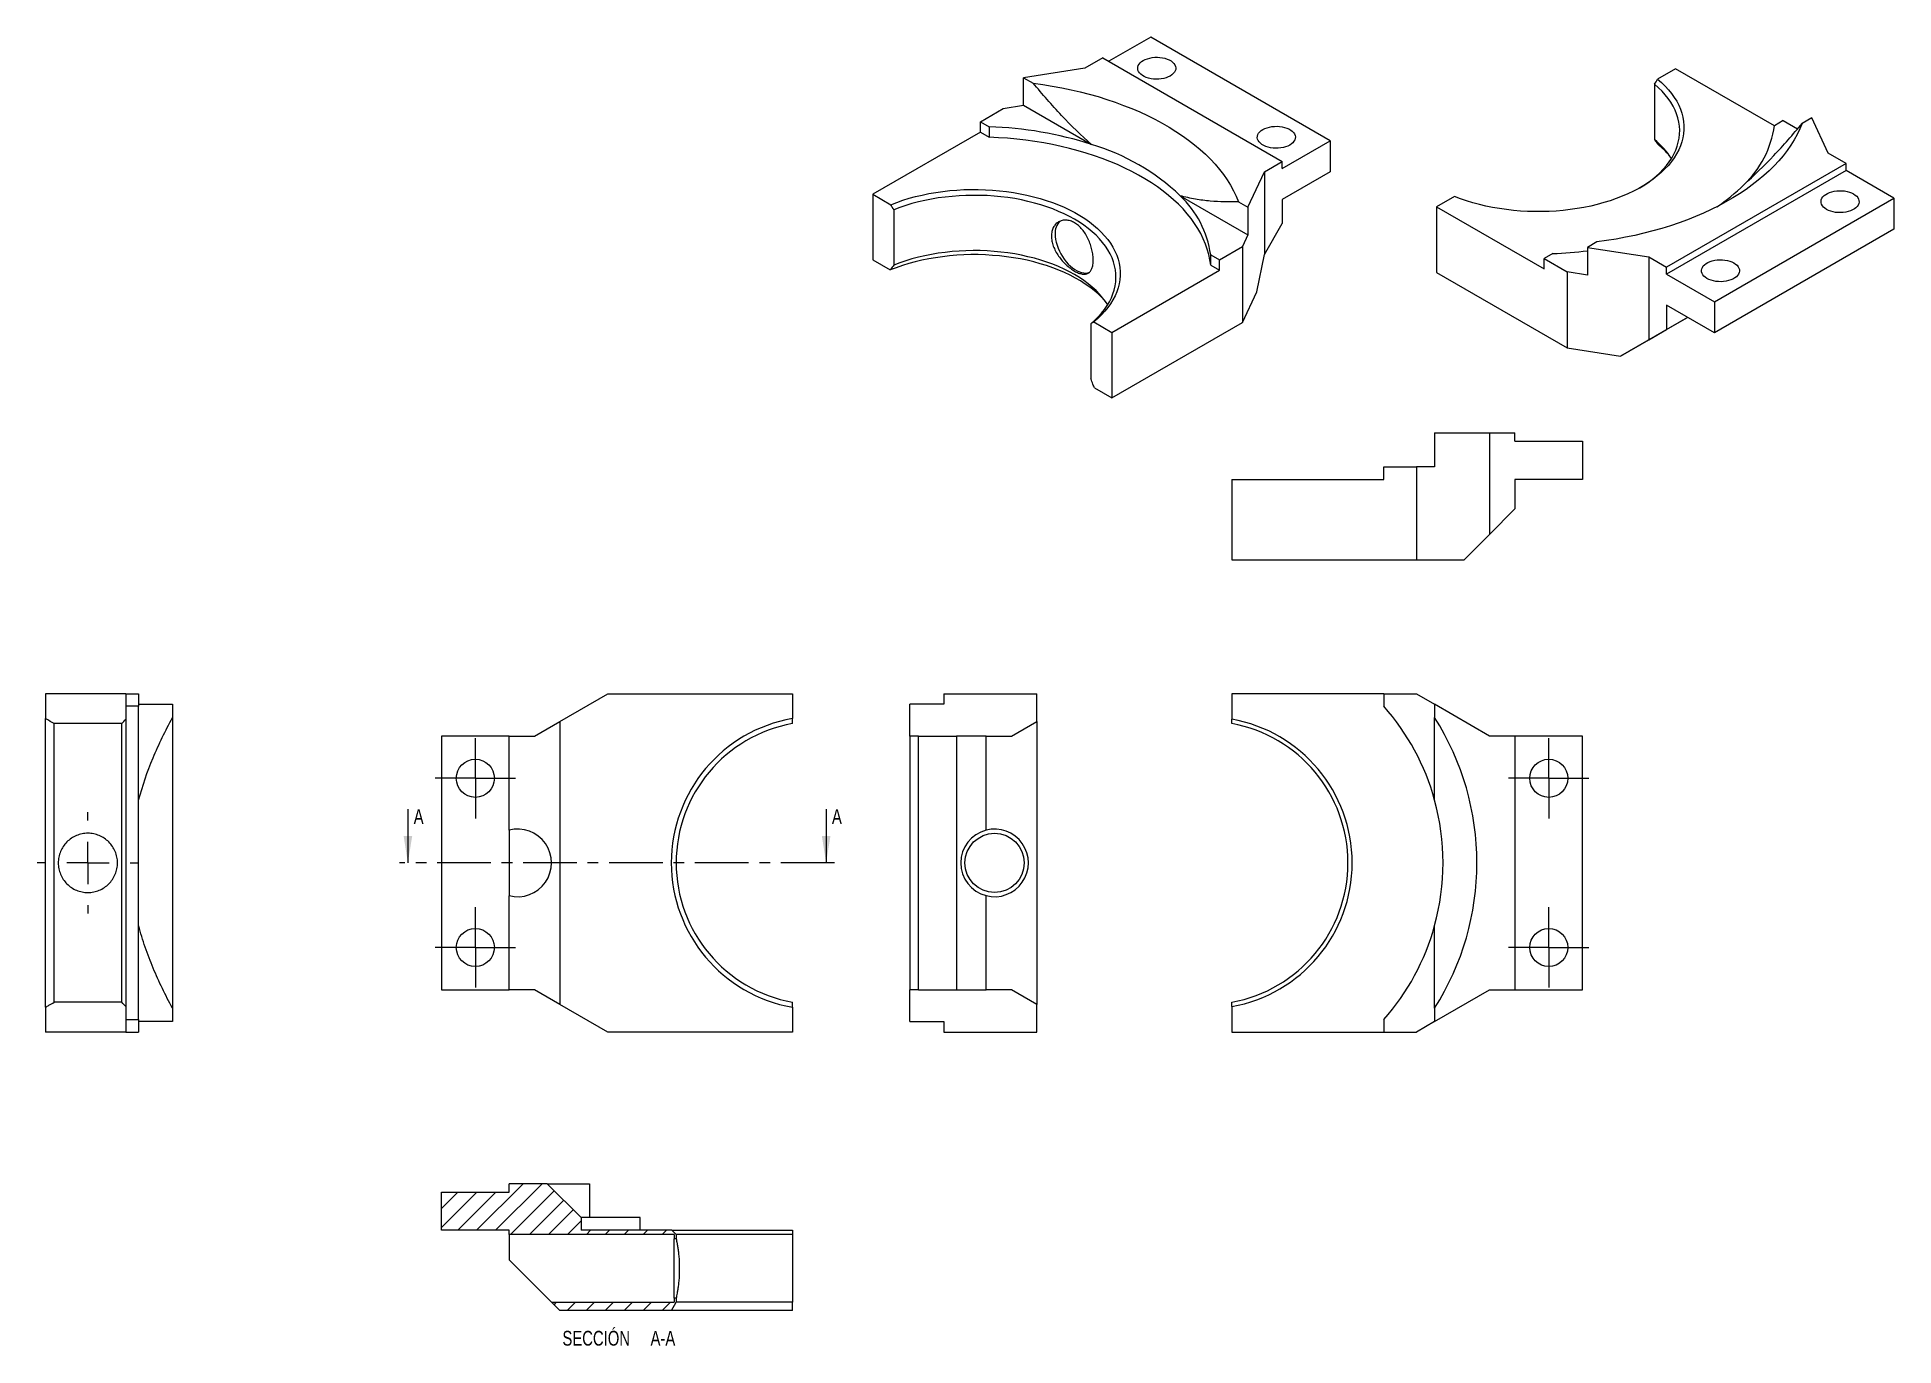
# Model space of a CAD drawing. Header units: millimetres. Extents: x 89 to 308, y 78 to 233.
import ezdxf

# ---------------------------------------------------------------- set-up
doc = ezdxf.new("R2010")
doc.units = ezdxf.units.MM
doc.linetypes.add('CENTER', pattern=[10.16, 6.35, -1.27, 1.27, -1.27])
doc.styles.add('SLDTEXTSTYLE0', font='TXT', dxfattribs={"width": 0.75})
pattern_1 = [(45, (110.2682, 65.663), (-1.122532, 1.122532), [])]

# ---------------------------------------------------------------- blocks, each defined once
blk = doc.blocks.new('SW_CENTERMARKSYMBOL_0')
at = {"color": 0, "linetype": 'Continuous', "lineweight": 0}
for p, q in [((0, 5), (0, 9.5)), ((0, 0), (0, 5)), ((-5, 0), (-9.5, 0)), ((0, 0), (-5, 0)), ((0, 0), (0, -5)), ((0, 0), (5, 0)), ((5, 0), (9.5, 0)), ((0, -5), (0, -9.5))]:
    blk.add_line(p, q, dxfattribs=at)
blk = doc.blocks.new('SW_CENTERMARKSYMBOL_1')
at = {"color": 0, "linetype": 'Continuous', "lineweight": 0}
for p, q in [((0, 5), (0, 9.5)), ((0, 0), (0, 5)), ((-5, 0), (-9.5, 0)), ((0, 0), (-5, 0)), ((0, 0), (0, -5)), ((0, 0), (5, 0)), ((5, 0), (9.5, 0)), ((0, -5), (0, -9.5))]:
    blk.add_line(p, q, dxfattribs=at)
blk = doc.blocks.new('SW_CENTERMARKSYMBOL_2')
at = {"color": 0, "linetype": 'Continuous', "lineweight": 0}
for p, q in [((0, 5), (0, 9.5)), ((0, 0), (0, 5)), ((-5, 0), (-9.5, 0)), ((0, 0), (-5, 0)), ((0, 0), (0, -5)), ((0, 0), (5, 0)), ((5, 0), (9.5, 0)), ((0, -5), (0, -9.5))]:
    blk.add_line(p, q, dxfattribs=at)
blk = doc.blocks.new('SW_CENTERMARKSYMBOL_3')
at = {"color": 0, "linetype": 'Continuous', "lineweight": 0}
for p, q in [((0, 5), (0, 9.5)), ((0, 0), (0, 5)), ((-5, 0), (-9.5, 0)), ((0, 0), (-5, 0)), ((0, 0), (0, -5)), ((0, 0), (5, 0)), ((5, 0), (9.5, 0)), ((0, -5), (0, -9.5))]:
    blk.add_line(p, q, dxfattribs=at)
blk = doc.blocks.new('SW_NOTE_2')
at = {"color": 0, "linetype": 'Continuous', "lineweight": 0, "char_height": 3.5, "attachment_point": 2, "style": 'SLDTEXTSTYLE0'}
for s, insert in [('SECCIÓN', (10.45, 4.51)), ('A-A', (26.22, 4.51))]:
    blk.add_mtext(s, dxfattribs=dict(at, insert=insert))
blk = doc.blocks.new('SW_CENTERMARKSYMBOL_4')
at = {"color": 0, "linetype": 'Continuous', "lineweight": 0}
for p, q in [((0, 10), (0, 12)), ((0, 0), (0, 5)), ((-10, 0), (-12, 0)), ((0, 0), (-5, 0)), ((0, 0), (0, -5)), ((0, 0), (5, 0)), ((10, 0), (12, 0)), ((0, -10), (0, -12))]:
    blk.add_line(p, q, dxfattribs=at)

msp = doc.modelspace()

# ---------------------------------------------------------------- hatches: boundary and pattern name
at = {"linetype": 'Continuous', "lineweight": 0}
h = msp.add_hatch(dxfattribs=at)
h.set_pattern_fill('ANSI31', scale=0.5, style=0)
h.set_pattern_definition(pattern_1)
h.paths.add_polyline_path([(153.22, 91.78), (153.22, 93.28), (149.22, 97.28), (144.72, 97.28), (144.72, 96.28), (136.72, 96.28), (136.72, 91.78), (144.72, 91.78), (144.72, 91.28), (164.22, 91.28), (164.22, 90.78), (164.47, 90.78), (164.47, 91.28), (163.97, 91.78)], flags=0)
h = msp.add_hatch(dxfattribs=at)
h.set_pattern_fill('ANSI31', scale=0.5, style=0)
h.set_pattern_definition(pattern_1)
h.paths.add_polyline_path([(164.47, 83.28), (164.47, 83.78), (164.22, 83.78), (164.22, 83.28), (149.72, 83.28), (150.72, 82.28), (163.9, 82.28)], flags=0)

# ---------------------------------------------------------------- linework, layer by layer
at = {"color": 7, "linetype": 'Continuous', "lineweight": 15}
for p, q in [((220.59, 232.85), (215.64, 229.99)), ((241.8, 220.6), (220.59, 232.85)), ((212.81, 229.17), (205.56, 228.05)), ((214.93, 230.4), (212.81, 229.17)), ((214.93, 230.4), (236.15, 218.15)), ((282.66, 229.11), (280.53, 227.88)), ((294.34, 222.37), (282.66, 229.11)), ((205.56, 228.05), (206.68, 227.41)), ((205.56, 224.79), (205.56, 228.05)), ((280.17, 227.27), (280.17, 220.73)), ((200.44, 222.85), (203.15, 224.41)), ((203.15, 224.41), (205.56, 224.79)), ((205.56, 224.79), (213.58, 220.16)), ((200.44, 222.85), (201.49, 222.24)), ((200.44, 221.62), (200.44, 222.85)), ((201.49, 222.24), (201.49, 221.02)), ((295.39, 222.99), (294.34, 222.38)), ((295.39, 222.99), (297.08, 222.01)), ((298.75, 223.3), (297.63, 222.65)), ((300.69, 219.11), (298.75, 223.3)), ((200.44, 221.62), (187.71, 214.27)), ((200.44, 221.62), (201.49, 221.02)), ((236.15, 217.33), (241.8, 220.6)), ((241.8, 220.6), (241.8, 216.93)), ((234.03, 216.93), (236.15, 218.15)), ((236.15, 217.33), (236.15, 218.15)), ((302.81, 217.89), (281.6, 205.64)), ((302.81, 217.89), (300.69, 219.11)), ((302.81, 217.07), (302.81, 217.89)), ((232.08, 212.74), (234.03, 216.93)), ((234.03, 216.93), (234.03, 207.13)), ((241.8, 216.93), (236.15, 213.66)), ((302.81, 217.07), (281.6, 204.82)), ((308.47, 213.8), (302.81, 217.07)), ((187.71, 214.27), (189.84, 213.04)), ((187.71, 214.27), (187.71, 206.52)), ((224.07, 214.1), (232.08, 209.48)), ((230.97, 213.39), (232.08, 212.74)), ((236.15, 213.66), (236.15, 210.8)), ((256.5, 214.01), (254.37, 212.78)), ((287.25, 201.56), (308.47, 213.8)), ((308.47, 213.8), (308.47, 210.13)), ((190.2, 212.43), (190.2, 205.89)), ((232.08, 212.74), (232.08, 209.48)), ((234.03, 207.13), (236.15, 210.8)), ((254.37, 212.78), (267.1, 205.44)), ((254.37, 212.78), (254.37, 205.03)), ((232.08, 209.48), (231.44, 208.08)), ((273.34, 208.63), (272.23, 207.99)), ((308.47, 210.13), (287.25, 197.88)), ((187.71, 206.52), (189.79, 205.32)), ((227.68, 207.12), (228.72, 206.52)), ((227.68, 205.9), (227.68, 207.12)), ((228.72, 206.52), (231.44, 208.08)), ((228.72, 205.29), (228.72, 206.52)), ((231.44, 208.08), (231.44, 199.1)), ((233.13, 202.75), (234.03, 207.13)), ((268.15, 207.26), (267.1, 206.66)), ((267.1, 206.66), (269.82, 205.09)), ((267.1, 205.44), (267.1, 206.66)), ((272.23, 207.99), (279.48, 206.86)), ((272.23, 207.99), (272.23, 204.72)), ((279.48, 206.86), (281.6, 205.64)), ((279.48, 206.86), (279.48, 197.07)), ((216, 197.94), (228.72, 205.29)), ((227.68, 205.9), (228.72, 205.29)), ((254.37, 205.03), (269.82, 196.11)), ((269.82, 205.09), (269.82, 196.11)), ((272.23, 204.72), (269.82, 205.09)), ((281.6, 204.82), (281.6, 205.64)), ((281.6, 204.82), (287.25, 201.56)), ((231.44, 199.1), (233.13, 202.75)), ((287.25, 197.88), (281.6, 201.15)), ((281.6, 201.15), (281.6, 198.29)), ((287.25, 201.56), (287.25, 197.88)), ((213.51, 198.97), (213.51, 192.44)), ((213.86, 199.17), (216, 197.94)), ((216, 190.19), (231.44, 199.1)), ((216, 197.94), (216, 190.19)), ((284.07, 199.72), (276.13, 195.13)), ((279.48, 197.07), (281.6, 198.29)), ((281.6, 198.29), (284.07, 199.72)), ((269.82, 196.11), (276.13, 195.13)), ((276.13, 195.13), (279.48, 197.07)), ((213.92, 191.39), (216, 190.19)), ((254.16, 186.06), (254.16, 182.06)), ((254.16, 186.06), (260.66, 186.06)), ((260.66, 186.06), (260.66, 174.06)), ((260.66, 186.06), (263.66, 186.06)), ((263.66, 185.06), (263.66, 186.06)), ((263.66, 185.06), (271.66, 185.06)), ((271.66, 185.06), (271.66, 180.56)), ((230.16, 180.56), (230.16, 171.06)), ((230.16, 180.56), (248.16, 180.56)), ((248.16, 180.56), (248.16, 182.06)), ((248.16, 182.06), (252, 182.06)), ((252, 182.06), (252, 171.06)), ((254.16, 182.06), (252, 182.06)), ((263.66, 180.56), (263.66, 177.06)), ((271.66, 180.56), (263.66, 180.56)), ((260.66, 174.06), (263.66, 177.06)), ((257.66, 171.06), (260.66, 174.06)), ((230.16, 171.06), (252, 171.06)), ((252, 171.06), (257.66, 171.06)), ((89.9, 155.22), (89.9, 152.28)), ((99.4, 155.22), (89.9, 155.22)), ((99.4, 155.22), (99.4, 152.2)), ((99.4, 155.22), (100.9, 155.22)), ((100.9, 153.74), (99.4, 153.74)), ((100.9, 155.22), (100.9, 153.74)), ((100.9, 153.97), (104.9, 153.97)), ((100.9, 142.63), (100.9, 153.74)), ((104.9, 153.97), (104.9, 152.39)), ((150.72, 151.95), (156.38, 155.22)), ((156.38, 155.22), (178.22, 155.22)), ((178.22, 155.22), (178.22, 152.28)), ((196.12, 153.97), (192.12, 153.97)), ((192.12, 150.22), (192.12, 153.97)), ((196.12, 155.22), (196.12, 153.97)), ((196.12, 155.22), (207.12, 155.22)), ((207.12, 151.95), (207.12, 155.22)), ((230.16, 155.22), (230.16, 152.2)), ((248.16, 155.22), (230.16, 155.22)), ((248.16, 155.22), (248.16, 153.74)), ((248.16, 155.22), (252, 155.22)), ((252, 155.22), (254.16, 153.97)), ((254.16, 153.97), (254.16, 152.39)), ((260.66, 150.22), (254.16, 153.97)), ((89.9, 118.15), (89.9, 152.28)), ((98.9, 151.7), (90.9, 151.7)), ((90.9, 118.74), (90.9, 151.7)), ((98.9, 118.74), (98.9, 151.7)), ((99.4, 152.2), (99.4, 118.23)), ((104.9, 152.39), (104.9, 118.04)), ((147.72, 150.22), (150.72, 151.95)), ((150.72, 151.95), (150.72, 118.49)), ((204.12, 150.22), (207.12, 151.95)), ((207.12, 151.95), (207.12, 118.49)), ((136.72, 150.22), (136.72, 120.22)), ((144.72, 150.22), (136.72, 150.22)), ((144.72, 139.09), (144.72, 150.22)), ((144.72, 150.22), (147.72, 150.22)), ((192.12, 150.22), (192.12, 120.22)), ((193.12, 150.22), (192.12, 150.22)), ((193.12, 120.22), (193.12, 150.22)), ((193.12, 150.22), (197.62, 150.22)), ((197.62, 150.22), (197.62, 120.22)), ((201.12, 150.22), (197.62, 150.22)), ((201.12, 139.09), (201.12, 150.22)), ((201.12, 150.22), (204.12, 150.22)), ((263.66, 150.22), (260.66, 150.22)), ((263.66, 150.22), (263.66, 120.22)), ((271.66, 150.22), (263.66, 150.22)), ((271.66, 120.22), (271.66, 150.22)), ((100.9, 127.8), (100.9, 142.63)), ((144.72, 139.09), (144.72, 131.34)), ((144.72, 120.22), (144.72, 131.34)), ((201.12, 120.22), (201.12, 131.34)), ((100.9, 116.7), (100.9, 127.8)), ((98.9, 118.74), (90.9, 118.74)), ((136.72, 120.22), (144.72, 120.22)), ((147.72, 120.22), (144.72, 120.22)), ((150.72, 118.49), (147.72, 120.22)), ((193.12, 120.22), (192.12, 120.22)), ((192.12, 116.46), (192.12, 120.22)), ((193.12, 120.22), (197.62, 120.22)), ((197.62, 120.22), (201.12, 120.22)), ((204.12, 120.22), (201.12, 120.22)), ((207.12, 118.49), (204.12, 120.22)), ((254.16, 116.46), (260.66, 120.22)), ((260.66, 120.22), (263.66, 120.22)), ((263.66, 120.22), (271.66, 120.22)), ((89.9, 118.15), (89.9, 115.22)), ((99.4, 118.23), (99.4, 115.22)), ((99.4, 116.7), (100.9, 116.7)), ((100.9, 116.7), (100.9, 115.22)), ((104.9, 116.46), (100.9, 116.46)), ((104.9, 118.04), (104.9, 116.46)), ((156.38, 115.22), (150.72, 118.49)), ((178.22, 118.15), (178.22, 115.22)), ((192.12, 116.46), (196.12, 116.46)), ((196.12, 116.46), (196.12, 115.22)), ((207.12, 115.22), (207.12, 118.49)), ((230.16, 118.23), (230.16, 115.22)), ((248.16, 116.7), (248.16, 115.22)), ((254.16, 116.46), (252, 115.22)), ((254.16, 118.04), (254.16, 116.46)), ((99.4, 115.22), (89.9, 115.22)), ((99.4, 115.22), (100.9, 115.22)), ((178.22, 115.22), (156.38, 115.22)), ((196.12, 115.22), (207.12, 115.22)), ((230.16, 115.22), (248.16, 115.22)), ((248.16, 115.22), (252, 115.22)), ((149.22, 97.28), (144.72, 97.28)), ((144.72, 96.28), (144.72, 97.28)), ((153.22, 93.28), (149.22, 97.28)), ((149.22, 97.28), (154.22, 97.28)), ((136.72, 91.78), (136.72, 96.28)), ((136.72, 96.28), (144.72, 96.28)), ((153.22, 93.28), (153.22, 91.78)), ((154.22, 93.28), (153.22, 93.28)), ((160.22, 93.28), (154.22, 93.28)), ((160.22, 91.78), (160.22, 93.28)), ((144.72, 91.78), (136.72, 91.78)), ((144.72, 91.28), (144.72, 91.78)), ((164.22, 91.28), (144.72, 91.28)), ((144.72, 91.28), (144.72, 88.28)), ((163.97, 91.78), (153.22, 91.78)), ((164.47, 91.28), (163.97, 91.78)), ((163.97, 91.78), (178.22, 91.78)), ((164.22, 91.28), (164.22, 90.78)), ((164.47, 90.78), (164.22, 90.78)), ((164.22, 83.78), (164.22, 90.78)), ((164.47, 91.28), (164.47, 90.78)), ((178.22, 91.28), (164.47, 91.28)), ((178.22, 91.28), (178.22, 83.28)), ((144.72, 88.28), (149.72, 83.28)), ((164.22, 83.78), (164.47, 83.78)), ((164.22, 83.78), (164.22, 83.28)), ((164.47, 83.78), (164.47, 83.28)), ((149.72, 83.28), (164.22, 83.28)), ((149.72, 83.28), (150.72, 82.28)), ((163.9, 82.28), (150.72, 82.28)), ((163.9, 82.28), (164.47, 83.28)), ((178.22, 82.28), (163.9, 82.28)), ((178.22, 83.28), (164.47, 83.28))]:
    msp.add_line(p, q, dxfattribs=at)
at = {"color": 7, "linetype": 'Continuous', "lineweight": 0}
for p, q in [((132.74, 141.57), (132.74, 135.22)), ((182.2, 141.57), (182.2, 135.22))]:
    msp.add_line(p, q, dxfattribs=at)
at = {"color": 7, "linetype": 'CENTER', "lineweight": 0}
msp.add_line((183.2, 135.22), (131.74, 135.22), dxfattribs=at)
at = {"color": 7, "linetype": 'Continuous', "lineweight": 15, "flags": 128}
for points in [[(219.71, 230.09), (219.94, 230.21), (220.2, 230.3), (220.47, 230.38), (220.77, 230.43), (221.07, 230.46), (221.38, 230.47), (221.68, 230.45), (221.98, 230.41), (222.26, 230.35), (222.53, 230.26), (222.78, 230.15), (222.99, 230.03), (223.18, 229.89), (223.33, 229.73), (223.44, 229.57), (223.52, 229.39), (223.55, 229.22), (223.54, 229.04), (223.48, 228.87), (223.39, 228.7), (223.26, 228.54), (223.09, 228.39), (222.89, 228.25), (222.66, 228.14), (222.4, 228.04), (222.12, 227.96), (221.83, 227.91), (221.53, 227.88), (221.22, 227.87), (220.92, 227.89), (220.62, 227.93), (220.33, 228), (220.06, 228.09), (219.82, 228.19), (219.6, 228.32), (219.42, 228.46), (219.27, 228.61), (219.15, 228.78), (219.08, 228.95), (219.05, 229.13), (219.06, 229.31), (219.11, 229.48), (219.21, 229.65), (219.34, 229.81), (219.51, 229.96), (219.71, 230.09)], [(206.68, 227.41), (207.82, 227.25), (208.94, 227.07), (210.06, 226.86), (211.16, 226.63), (212.24, 226.38), (213.31, 226.1), (214.36, 225.81), (215.39, 225.49), (216.4, 225.15), (217.38, 224.78), (218.35, 224.4), (219.29, 224), (220.2, 223.58), (221.09, 223.13), (221.94, 222.67), (222.77, 222.2), (223.57, 221.7), (224.33, 221.19), (225.06, 220.66), (225.76, 220.12), (226.42, 219.57), (227.05, 219), (227.64, 218.41), (228.19, 217.82), (228.71, 217.21), (229.19, 216.6), (229.62, 215.97), (230.02, 215.33), (230.38, 214.69), (230.69, 214.04), (230.97, 213.39)], [(280.53, 227.88), (281, 227.47), (281.43, 227.06), (281.82, 226.63), (282.18, 226.18), (282.5, 225.73), (282.79, 225.27), (283.03, 224.81), (283.23, 224.33), (283.4, 223.85), (283.52, 223.37), (283.6, 222.89), (283.64, 222.4), (283.64, 221.91), (283.6, 221.42), (283.51, 220.94), (283.39, 220.46), (283.22, 219.98), (283.02, 219.51), (282.77, 219.04), (282.48, 218.58), (282.16, 218.13), (281.8, 217.69), (281.4, 217.26), (280.96, 216.84), (280.49, 216.43), (279.99, 216.04), (279.46, 215.67), (278.89, 215.3), (278.29, 214.96), (277.66, 214.63), (277.01, 214.32), (276.33, 214.03), (275.63, 213.76), (274.91, 213.51), (274.16, 213.28), (273.4, 213.07), (272.62, 212.88), (271.82, 212.72), (271.01, 212.58), (270.19, 212.46), (269.37, 212.36), (268.53, 212.29), (267.69, 212.24), (266.85, 212.22), (266, 212.22), (265.16, 212.24), (264.32, 212.29), (263.48, 212.36), (262.65, 212.45), (261.83, 212.57), (261.02, 212.71), (260.23, 212.87), (259.45, 213.06), (258.68, 213.26), (257.93, 213.49), (257.21, 213.74), (256.5, 214.01)], [(278.42, 215.03), (278.81, 215.27), (279.36, 215.64), (279.87, 216.02), (280.34, 216.41), (280.79, 216.82), (281.19, 217.23), (281.57, 217.66), (281.9, 218.1), (282.2, 218.55), (282.45, 219.01), (282.67, 219.47), (282.85, 219.94), (282.98, 220.42), (283.08, 220.89), (283.13, 221.37), (283.14, 221.85), (283.12, 222.33), (283.05, 222.81), (282.94, 223.29), (282.78, 223.76), (282.59, 224.23), (282.36, 224.69), (282.09, 225.14), (281.78, 225.59), (281.43, 226.02), (281.05, 226.45), (280.63, 226.86), (280.17, 227.27)], [(233.85, 221.93), (234.08, 222.04), (234.34, 222.14), (234.62, 222.22), (234.91, 222.27), (235.21, 222.3), (235.52, 222.31), (235.82, 222.29), (236.12, 222.25), (236.41, 222.18), (236.67, 222.09), (236.92, 221.99), (237.14, 221.86), (237.32, 221.72), (237.47, 221.57), (237.59, 221.4), (237.66, 221.23), (237.69, 221.05), (237.68, 220.88), (237.63, 220.7), (237.53, 220.53), (237.4, 220.37), (237.23, 220.22), (237.03, 220.09), (236.8, 219.97), (236.54, 219.88), (236.27, 219.8), (235.97, 219.75), (235.67, 219.72), (235.36, 219.71), (235.06, 219.73), (234.76, 219.77), (234.47, 219.84), (234.21, 219.92), (233.96, 220.03), (233.74, 220.16), (233.56, 220.3), (233.41, 220.45), (233.3, 220.62), (233.22, 220.79), (233.19, 220.96), (233.2, 221.14), (233.25, 221.32), (233.35, 221.49), (233.48, 221.65), (233.65, 221.79), (233.85, 221.93)], [(297.63, 222.65), (297.36, 222), (297.04, 221.35), (296.68, 220.7), (296.29, 220.07), (295.85, 219.44), (295.37, 218.83), (294.86, 218.22), (294.3, 217.62), (293.71, 217.04), (293.09, 216.47), (292.42, 215.92), (291.72, 215.37), (290.99, 214.85), (290.23, 214.34), (289.43, 213.84), (288.61, 213.36), (287.75, 212.9), (286.86, 212.46), (285.95, 212.04), (285.01, 211.64), (284.05, 211.25), (283.06, 210.89), (282.05, 210.55), (281.02, 210.23), (279.97, 209.93), (278.9, 209.66), (277.82, 209.41), (276.72, 209.18), (275.61, 208.97), (274.48, 208.79), (273.34, 208.63)], [(227.68, 205.9), (227.59, 206.53), (227.45, 207.15), (227.28, 207.78), (227.06, 208.39), (226.8, 209.01), (226.51, 209.62), (226.16, 210.22), (225.78, 210.81), (225.36, 211.39), (224.9, 211.96), (224.41, 212.53), (223.87, 213.08), (223.3, 213.61), (222.69, 214.14), (222.04, 214.65), (221.37, 215.14), (220.66, 215.62), (219.91, 216.09), (219.14, 216.53), (218.34, 216.96), (217.51, 217.37), (216.65, 217.77), (215.76, 218.14), (214.85, 218.49), (213.92, 218.82), (212.97, 219.13), (211.99, 219.42), (211, 219.68), (209.99, 219.92), (208.97, 220.14), (207.93, 220.34), (206.88, 220.51), (205.81, 220.66), (204.74, 220.79), (203.66, 220.89), (202.58, 220.96), (201.49, 221.02)], [(189.84, 213.04), (190.55, 213.31), (191.27, 213.56), (192.02, 213.79), (192.78, 214), (193.56, 214.18), (194.36, 214.35), (195.17, 214.49), (195.99, 214.6), (196.82, 214.7), (197.65, 214.77), (198.49, 214.82), (199.34, 214.84), (200.18, 214.84), (201.03, 214.81), (201.87, 214.77), (202.7, 214.69), (203.53, 214.6), (204.35, 214.48), (205.16, 214.34), (205.95, 214.17), (206.73, 213.98), (207.5, 213.78), (208.24, 213.55), (208.97, 213.29), (209.67, 213.02), (210.35, 212.73), (211, 212.42), (211.63, 212.1), (212.22, 211.75), (212.79, 211.39), (213.33, 211.01), (213.83, 210.62), (214.3, 210.22), (214.74, 209.8), (215.13, 209.37), (215.5, 208.93), (215.82, 208.48), (216.11, 208.02), (216.35, 207.55), (216.56, 207.08), (216.72, 206.6), (216.85, 206.12), (216.93, 205.63), (216.98, 205.14), (216.98, 204.66), (216.94, 204.17), (216.86, 203.68), (216.73, 203.2), (216.57, 202.72), (216.37, 202.25), (216.12, 201.78), (215.84, 201.32), (215.52, 200.87), (215.16, 200.43), (214.76, 200), (214.33, 199.58), (213.86, 199.17)], [(213.51, 198.97), (213.96, 199.38), (214.38, 199.79), (214.77, 200.21), (215.12, 200.65), (215.43, 201.1), (215.7, 201.55), (215.93, 202.01), (216.12, 202.48), (216.27, 202.95), (216.38, 203.43), (216.45, 203.91), (216.48, 204.39), (216.47, 204.87), (216.41, 205.35), (216.32, 205.82), (216.18, 206.3), (216.01, 206.77), (215.79, 207.23), (215.53, 207.69), (215.24, 208.13), (214.9, 208.57), (214.53, 209), (214.12, 209.42), (213.68, 209.83), (213.2, 210.22), (212.69, 210.6), (212.15, 210.97), (211.58, 211.31), (210.97, 211.64), (210.34, 211.96), (209.69, 212.25), (209.01, 212.53), (208.3, 212.78), (207.58, 213.02), (206.83, 213.23), (206.07, 213.43), (205.29, 213.6), (204.5, 213.75), (203.7, 213.87), (202.88, 213.97), (202.06, 214.05), (201.24, 214.11), (200.41, 214.14), (199.58, 214.14), (198.74, 214.13), (197.92, 214.09), (197.09, 214.02), (196.27, 213.94), (195.46, 213.83), (194.66, 213.69), (193.88, 213.54), (193.11, 213.36), (192.35, 213.16), (191.61, 212.93), (190.9, 212.69), (190.2, 212.43)], [(303.69, 214.31), (303.9, 214.18), (304.07, 214.03), (304.2, 213.87), (304.29, 213.7), (304.34, 213.53), (304.35, 213.35), (304.32, 213.18), (304.25, 213), (304.14, 212.84), (303.99, 212.68), (303.8, 212.54), (303.58, 212.42), (303.34, 212.31), (303.07, 212.22), (302.78, 212.16), (302.49, 212.12), (302.18, 212.1), (301.87, 212.1), (301.57, 212.13), (301.28, 212.19), (301, 212.26), (300.74, 212.36), (300.51, 212.48), (300.31, 212.61), (300.14, 212.76), (300.01, 212.92), (299.92, 213.09), (299.87, 213.26), (299.86, 213.44), (299.89, 213.62), (299.96, 213.79), (300.07, 213.95), (300.22, 214.11), (300.41, 214.25), (300.63, 214.37), (300.87, 214.48), (301.14, 214.57), (301.42, 214.63), (301.72, 214.68), (302.03, 214.69), (302.33, 214.69), (302.64, 214.66), (302.93, 214.6), (303.21, 214.53), (303.46, 214.43), (303.69, 214.31)], [(209.28, 209.58), (209.29, 209.26), (209.34, 208.93), (209.41, 208.59), (209.51, 208.25), (209.63, 207.9), (209.78, 207.56), (209.96, 207.22), (210.15, 206.9), (210.36, 206.59), (210.59, 206.29), (210.84, 206.02), (211.09, 205.78), (211.35, 205.56), (211.62, 205.37), (211.89, 205.22), (212.15, 205.1), (212.41, 205.01), (212.67, 204.97), (212.91, 204.95), (213.14, 204.98), (213.35, 205.05), (213.36, 205.05)], [(215.27, 201.55), (215.2, 201.63), (214.8, 202.06), (214.37, 202.48), (213.9, 202.89), (213.39, 203.28), (212.85, 203.66), (212.28, 204.02), (211.68, 204.37), (211.05, 204.7), (210.39, 205.01), (209.71, 205.3), (209.01, 205.58), (208.28, 205.83), (207.53, 206.06), (206.76, 206.27), (205.98, 206.46), (205.18, 206.62), (204.37, 206.77), (203.54, 206.88), (202.71, 206.98), (201.87, 207.05), (201.03, 207.1), (200.18, 207.13), (199.33, 207.13), (198.48, 207.1), (197.64, 207.06), (196.8, 206.99), (195.96, 206.89), (195.14, 206.77), (194.33, 206.63), (193.53, 206.47), (192.74, 206.28), (191.97, 206.07), (191.22, 205.84), (190.49, 205.59), (189.79, 205.32)], [(215.5, 201.21), (215.24, 201.6), (214.9, 202.04), (214.53, 202.47), (214.12, 202.89), (213.68, 203.3), (213.2, 203.69), (212.69, 204.07), (212.15, 204.43), (211.58, 204.78), (210.97, 205.11), (210.34, 205.43), (209.69, 205.72), (209.01, 206), (208.3, 206.25), (207.58, 206.49), (206.83, 206.7), (206.07, 206.89), (205.29, 207.06), (204.5, 207.21), (203.7, 207.34), (202.88, 207.44), (202.06, 207.52), (201.24, 207.57), (200.41, 207.61), (199.58, 207.61), (198.74, 207.6), (197.92, 207.56), (197.09, 207.49), (196.27, 207.4), (195.46, 207.29), (194.66, 207.16), (193.88, 207), (193.11, 206.82), (192.35, 206.62), (191.61, 206.4), (190.9, 206.16), (190.2, 205.89)], [(289.55, 206.15), (289.75, 206.02), (289.92, 205.87), (290.05, 205.71), (290.15, 205.54), (290.2, 205.36), (290.21, 205.19), (290.18, 205.01), (290.11, 204.84), (289.99, 204.67), (289.84, 204.52), (289.66, 204.38), (289.44, 204.25), (289.2, 204.15), (288.93, 204.06), (288.64, 203.99), (288.34, 203.95), (288.04, 203.93), (287.73, 203.94), (287.43, 203.97), (287.14, 204.02), (286.86, 204.1), (286.6, 204.2), (286.37, 204.31), (286.17, 204.45), (286, 204.6), (285.87, 204.76), (285.78, 204.92), (285.72, 205.1), (285.71, 205.28), (285.74, 205.45), (285.82, 205.62), (285.93, 205.79), (286.08, 205.94), (286.27, 206.09), (286.48, 206.21), (286.73, 206.32), (287, 206.4), (287.28, 206.47), (287.58, 206.51), (287.89, 206.53), (288.19, 206.52), (288.49, 206.49), (288.79, 206.44), (289.06, 206.36), (289.32, 206.27), (289.55, 206.15)]]:
    msp.add_lwpolyline(points, dxfattribs=at)
at = {"color": 7, "linetype": 'Continuous', "lineweight": 15}
for centre, radius in [((140.72, 145.22), 2.25), ((267.66, 145.22), 2.25), ((202.12, 135.22), 3.5), ((140.72, 125.22), 2.25), ((267.66, 125.22), 2.25)]:
    msp.add_circle(centre, radius, dxfattribs=at)
for centre, radius, start, end in [((200.08, 177.95), 44.32, 72.2665, 88.1848), ((282.65, 224), 11.8, 313.2105, 352.1187), ((206.1, 195.08), 26.17, 46.6228, 73.3825), ((274.27, 213.48), 9.35, 32.4771, 50.9063), ((273.83, 211.87), 10.69, 40.6638, 50.804), ((276.38, 229.75), 20.3, 303.2941, 315.0146), ((215.79, 205.4), 12.01, 8.2417, 46.4291), ((211.17, 209.71), 1.89, 133.3399, 184.0598), ((266.44, 254.75), 47.52, 272.0577, 276.9919), ((227.16, 135.22), 28, 15.3589, 41.4096), ((181.22, 135.22), 17.33, 99.9702, 260.0298), ((181.22, 135.22), 16.75, 100.3176, 259.6824), ((227.16, 135.22), 17.25, 280.0154, 79.9846), ((227.16, 135.22), 16.75, 280.3176, 79.6824), ((227.16, 135.22), 32, 327.5383, 32.4617), ((227.16, 135.22), 28, 344.6411, 15.3589), ((145.72, 135.22), 4, 255.5225, 104.4775), ((202.12, 135.22), 4, 104.4775, 255.5225), ((202.12, 135.22), 4, 255.5225, 104.4775), ((227.16, 135.22), 28, 318.5904, 344.6411)]:
    msp.add_arc(centre, radius, start, end, dxfattribs=at)
for points, knots in [([(213.58, 220.16), (212.38, 221.22), (211.2, 222.37), (208.89, 224.83), (207.77, 226.1), (206.68, 227.41)], [0, 0, 0, 0, 0.5, 0.5, 1, 1, 1, 1]), ([(290.73, 215.4), (291.93, 216.46), (293.11, 217.62), (295.42, 220.07), (296.54, 221.35), (297.63, 222.65)], [0, 0, 0, 0, 0.5, 0.5, 1, 1, 1, 1]), ([(280.17, 220.73), (280.29, 220.56), (280.41, 220.39), (280.53, 220.22), (280.55, 220.2), (280.57, 220.18), (280.58, 220.16)], [0.001417679, 0.001417679, 0.001417679, 0.001417679, 0.002440634, 0.002440634, 0.002440634, 0.002576989, 0.002576989, 0.002576989, 0.002576989]), ([(230.97, 213.39), (229.88, 213.34), (228.77, 213.36), (227.04, 213.52), (226.46, 213.59), (225.28, 213.8), (224.67, 213.94), (224.07, 214.1)], [0, 0, 0, 0, 0.5, 0.5, 0.75, 0.75, 1, 1, 1, 1]), ([(208.84, 209.32), (208.84, 209.51), (208.86, 209.69), (208.94, 210.03), (208.99, 210.19), (209.14, 210.48), (209.23, 210.61), (209.44, 210.83), (209.57, 210.93), (209.83, 211.08), (209.97, 211.13), (210.27, 211.21), (210.43, 211.22), (210.75, 211.2), (210.92, 211.18), (211.25, 211.07), (211.41, 211), (211.74, 210.81), (211.9, 210.7), (212.2, 210.43), (212.35, 210.28), (212.62, 209.95), (212.75, 209.77), (212.99, 209.39), (213.1, 209.19), (213.29, 208.77), (213.38, 208.56), (213.53, 208.13), (213.59, 207.91), (213.69, 207.48), (213.73, 207.27), (213.78, 206.86), (213.79, 206.66), (213.79, 206.28), (213.78, 206.11), (213.73, 205.78), (213.69, 205.63), (213.59, 205.38), (213.53, 205.26), (213.38, 205.07), (213.29, 205), (213.1, 204.89), (212.99, 204.85), (212.75, 204.81), (212.63, 204.82), (212.35, 204.86), (212.2, 204.9), (211.9, 205.02), (211.74, 205.09), (211.41, 205.28), (211.25, 205.39), (210.92, 205.64), (210.75, 205.78), (210.43, 206.08), (210.27, 206.24), (209.97, 206.59), (209.83, 206.77), (209.57, 207.15), (209.45, 207.34), (209.23, 207.74), (209.14, 207.94), (208.99, 208.34), (208.94, 208.54), (208.86, 208.94), (208.84, 209.14), (208.84, 209.32)], [0, 0, 0, 0, 0.03125, 0.03125, 0.0625, 0.0625, 0.09375, 0.09375, 0.125, 0.125, 0.15625, 0.15625, 0.1875, 0.1875, 0.21875, 0.21875, 0.25, 0.25, 0.28125, 0.28125, 0.3125, 0.3125, 0.34375, 0.34375, 0.375, 0.375, 0.40625, 0.40625, 0.4375, 0.4375, 0.46875, 0.46875, 0.5, 0.5, 0.53125, 0.53125, 0.5625, 0.5625, 0.59375, 0.59375, 0.625, 0.625, 0.65625, 0.65625, 0.6875, 0.6875, 0.71875, 0.71875, 0.75, 0.75, 0.78125, 0.78125, 0.8125, 0.8125, 0.84375, 0.84375, 0.875, 0.875, 0.90625, 0.90625, 0.9375, 0.9375, 0.96875, 0.96875, 1, 1, 1, 1]), ([(190.2, 205.89), (190.08, 205.73), (189.96, 205.56), (189.83, 205.39), (189.82, 205.36), (189.8, 205.34), (189.79, 205.32)], [0.001417679, 0.001417679, 0.001417679, 0.001417679, 0.002440634, 0.002440634, 0.002440634, 0.002576989, 0.002576989, 0.002576989, 0.002576989]), ([(213.92, 191.39), (213.87, 191.52), (213.81, 191.66), (213.76, 191.8), (213.67, 192.02), (213.59, 192.23), (213.51, 192.44)], [0.001981357, 0.001981357, 0.001981357, 0.001981357, 0.002440633, 0.002440633, 0.002440633, 0.003140667, 0.003140667, 0.003140667, 0.003140667]), ([(90.9, 151.7), (90.6, 151.87), (90.31, 152.04), (90.02, 152.21), (89.98, 152.24), (89.94, 152.26), (89.9, 152.28)], [0.001417679, 0.001417679, 0.001417679, 0.001417679, 0.002440634, 0.002440634, 0.002440634, 0.002576989, 0.002576989, 0.002576989, 0.002576989]), ([(100.9, 142.63), (101.35, 144.33), (101.93, 145.99), (103.3, 149.27), (104.07, 150.85), (104.9, 152.39)], [0, 0, 0, 0, 0.5, 0.5, 1, 1, 1, 1]), ([(178.22, 151.7), (178.22, 151.87), (178.22, 152.04), (178.22, 152.21), (178.22, 152.24), (178.22, 152.26), (178.22, 152.28)], [0.001417679, 0.001417679, 0.001417679, 0.001417679, 0.002440634, 0.002440634, 0.002440634, 0.002576989, 0.002576989, 0.002576989, 0.002576989]), ([(254.16, 142.63), (254.16, 144.33), (254.16, 145.99), (254.16, 149.27), (254.16, 150.85), (254.16, 152.39)], [0, 0, 0, 0, 0.5, 0.5, 1, 1, 1, 1]), ([(94.9, 138.72), (95.13, 138.72), (95.36, 138.69), (95.81, 138.61), (96.03, 138.54), (96.45, 138.36), (96.65, 138.25), (97.03, 138), (97.21, 137.85), (97.53, 137.53), (97.68, 137.35), (97.94, 136.97), (98.04, 136.77), (98.22, 136.35), (98.29, 136.13), (98.38, 135.68), (98.4, 135.45), (98.4, 134.99), (98.38, 134.76), (98.29, 134.31), (98.22, 134.09), (98.04, 133.67), (97.93, 133.46), (97.68, 133.08), (97.54, 132.91), (97.21, 132.58), (97.04, 132.44), (96.66, 132.18), (96.45, 132.07), (96.03, 131.9), (95.81, 131.83), (95.36, 131.74), (95.13, 131.72), (94.67, 131.72), (94.44, 131.74), (93.99, 131.83), (93.77, 131.9), (93.35, 132.07), (93.14, 132.18), (92.76, 132.43), (92.59, 132.58), (92.26, 132.9), (92.12, 133.08), (91.86, 133.46), (91.76, 133.66), (91.58, 134.08), (91.51, 134.31), (91.42, 134.75), (91.4, 134.98), (91.4, 135.45), (91.42, 135.67), (91.51, 136.12), (91.58, 136.35), (91.75, 136.77), (91.86, 136.97), (92.11, 137.35), (92.26, 137.53), (92.58, 137.85), (92.76, 138), (93.14, 138.25), (93.34, 138.36), (93.76, 138.54), (93.99, 138.6), (94.44, 138.69), (94.67, 138.72), (94.9, 138.72)], [0, 0, 0, 0, 0.03125, 0.03125, 0.0625, 0.0625, 0.09375, 0.09375, 0.125, 0.125, 0.15625, 0.15625, 0.1875, 0.1875, 0.21875, 0.21875, 0.25, 0.25, 0.28125, 0.28125, 0.3125, 0.3125, 0.34375, 0.34375, 0.375, 0.375, 0.40625, 0.40625, 0.4375, 0.4375, 0.46875, 0.46875, 0.5, 0.5, 0.53125, 0.53125, 0.5625, 0.5625, 0.59375, 0.59375, 0.625, 0.625, 0.65625, 0.65625, 0.6875, 0.6875, 0.71875, 0.71875, 0.75, 0.75, 0.78125, 0.78125, 0.8125, 0.8125, 0.84375, 0.84375, 0.875, 0.875, 0.90625, 0.90625, 0.9375, 0.9375, 0.96875, 0.96875, 1, 1, 1, 1]), ([(104.9, 118.04), (104.07, 119.58), (103.3, 121.16), (102.29, 123.59), (101.97, 124.41), (101.39, 126.09), (101.13, 126.94), (100.9, 127.8)], [0, 0, 0, 0, 0.5, 0.5, 0.75, 0.75, 1, 1, 1, 1]), ([(254.16, 118.04), (254.16, 119.58), (254.16, 121.16), (254.16, 123.59), (254.16, 124.41), (254.16, 126.09), (254.16, 126.94), (254.16, 127.8)], [0, 0, 0, 0, 0.5, 0.5, 0.75, 0.75, 1, 1, 1, 1]), ([(89.9, 118.15), (90.03, 118.23), (90.16, 118.31), (90.29, 118.38), (90.5, 118.5), (90.7, 118.62), (90.9, 118.74)], [0.001981357, 0.001981357, 0.001981357, 0.001981357, 0.002440633, 0.002440633, 0.002440633, 0.003140667, 0.003140667, 0.003140667, 0.003140667]), ([(178.22, 118.15), (178.22, 118.23), (178.22, 118.31), (178.22, 118.38), (178.22, 118.5), (178.22, 118.62), (178.22, 118.74)], [0.001981357, 0.001981357, 0.001981357, 0.001981357, 0.002440633, 0.002440633, 0.002440633, 0.003140667, 0.003140667, 0.003140667, 0.003140667]), ([(154.22, 97.28), (154.22, 96.45), (154.22, 95.68), (154.22, 94.66), (154.22, 94.35), (154.22, 93.77), (154.22, 93.5), (154.22, 93.28)], [0, 0, 0, 0, 0.5, 0.5, 0.75, 0.75, 1, 1, 1, 1]), ([(164.47, 90.78), (164.47, 90.78), (164.48, 90.75), (164.5, 90.66), (164.51, 90.6), (164.54, 90.42), (164.57, 90.31), (164.61, 90.06), (164.63, 89.91), (164.68, 89.59), (164.71, 89.41), (164.75, 89.03), (164.77, 88.83), (164.81, 88.4), (164.82, 88.19), (164.84, 87.74), (164.84, 87.5), (164.84, 87.05), (164.84, 86.82), (164.82, 86.37), (164.81, 86.15), (164.77, 85.72), (164.75, 85.52), (164.71, 85.14), (164.68, 84.96), (164.63, 84.64), (164.61, 84.49), (164.56, 84.24), (164.54, 84.13), (164.51, 83.96), (164.5, 83.89), (164.48, 83.8), (164.47, 83.78), (164.47, 83.78)], [0, 0, 0, 0, 0.0625, 0.0625, 0.125, 0.125, 0.1875, 0.1875, 0.25, 0.25, 0.3125, 0.3125, 0.375, 0.375, 0.4375, 0.4375, 0.5, 0.5, 0.5625, 0.5625, 0.625, 0.625, 0.6875, 0.6875, 0.75, 0.75, 0.8125, 0.8125, 0.875, 0.875, 0.9375, 0.9375, 1, 1, 1, 1]), ([(178.22, 82.28), (178.22, 82.41), (178.22, 82.54), (178.22, 82.67), (178.22, 82.87), (178.22, 83.07), (178.22, 83.28)], [0.001981357, 0.001981357, 0.001981357, 0.001981357, 0.002440633, 0.002440633, 0.002440633, 0.003140667, 0.003140667, 0.003140667, 0.003140667])]:
    msp.add_open_spline(points, degree=3, knots=knots, dxfattribs=at)
for points in [[(280.17, 227.27), (280.29, 227.47), (280.41, 227.68), (280.53, 227.88)], [(190.2, 212.43), (190.08, 212.63), (189.96, 212.84), (189.84, 213.04)], [(213.86, 199.17), (213.74, 199.11), (213.63, 199.04), (213.51, 198.97)], [(98.9, 151.7), (99.07, 151.87), (99.23, 152.03), (99.4, 152.2)], [(230.16, 151.7), (230.16, 151.87), (230.16, 152.03), (230.16, 152.2)], [(99.4, 118.23), (99.23, 118.4), (99.07, 118.57), (98.9, 118.74)], [(230.16, 118.23), (230.16, 118.4), (230.16, 118.57), (230.16, 118.74)], [(178.22, 91.78), (178.22, 91.61), (178.22, 91.44), (178.22, 91.28)]]:
    msp.add_open_spline(points, degree=3, dxfattribs=at)
at = {"color": 7, "linetype": 'Continuous', "lineweight": 0}
for points in [[(132.74, 135.22), (133.25, 138.39), (132.24, 138.39)], [(182.2, 135.22), (182.71, 138.39), (181.7, 138.39)]]:
    msp.add_solid(points, dxfattribs=at)

# ---------------------------------------------------------------- block references
at = {"color": 7, "linetype": 'Continuous', "lineweight": 0, "xscale": 0.5, "yscale": 0.5, "zscale": 0.5}
for name, p in [('SW_CENTERMARKSYMBOL_2', (140.72, 145.22)), ('SW_CENTERMARKSYMBOL_0', (267.66, 145.22)), ('SW_CENTERMARKSYMBOL_4', (94.9, 135.22)), ('SW_CENTERMARKSYMBOL_3', (140.72, 125.22)), ('SW_CENTERMARKSYMBOL_1', (267.66, 125.22)), ('SW_NOTE_2', (149.79, 77.64))]:
    msp.add_blockref(name, p, dxfattribs=at)

# ---------------------------------------------------------------- texts
at = {"color": 7, "linetype": 'Continuous', "char_height": 1.75, "attachment_point": 1, "style": 'SLDTEXTSTYLE0'}
for insert in [(133.43, 141.57), (182.89, 141.57)]:
    msp.add_mtext('A', dxfattribs=dict(at, insert=insert))

doc.saveas('drawing.dxf')
